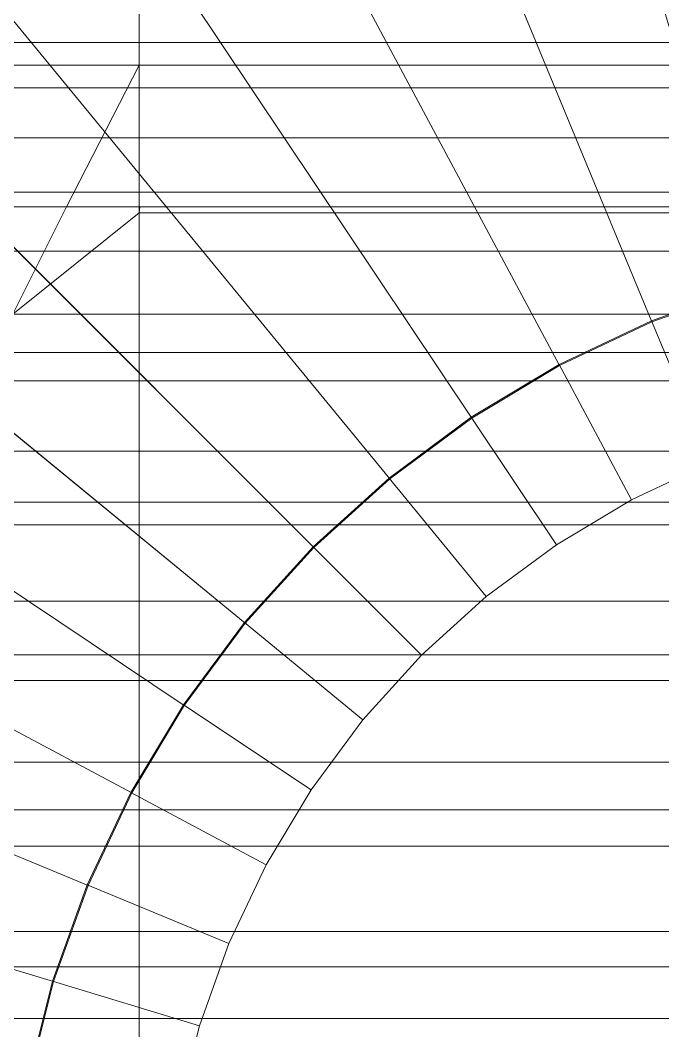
# Model space of a CAD drawing. Header units: millimetres. Extents: x -50 to 55, y -25 to 25.
# Drawn here: x -10.18 to -3.83, y 2.5 to 12.49 of the extents above; entities that cross this region are included whole.
import ezdxf

# ---------------------------------------------------------------- set-up
doc = ezdxf.new("R2010")
doc.units = ezdxf.units.MM
for name, color, linetype in [('BASE', 7, 'Continuous'), ('CIRCOLO_LU', 7, 'Continuous'), ('CIRCOLOINT', 7, 'Continuous')]:
    doc.layers.add(name, color=color, linetype=linetype)

msp = doc.modelspace()

# ---------------------------------------------------------------- linework, layer by layer
at = {"layer": 'BASE', "lineweight": 5}
for points, invisible_edges in [([(-3.4423, 17.3058, -14.0024), (-5.122, 16.8851, -14.0024), (-2.9869, 9.8466, -14.0024)], 12), ([(-5.0785, 16.7417, -35), (-3.4131, 17.1588, -35), (-2.0074, 10.092, -35)], 12), ([(-5.122, 16.8851, -14.0024), (-6.7524, 16.3017, -14.0024), (-3.9377, 9.5064, -14.0024)], 12), ([(-2.9869, 9.8466, -14.0024), (-5.122, 16.8851, -14.0024), (-3.9377, 9.5064, -14.0024)], 2), ([(-6.695, 16.1633, -35), (-5.0785, 16.7417, -35), (-2.9869, 9.8466, -35)], 12), ([(-2.9869, 9.8466, -35), (-5.0785, 16.7417, -35), (-2.0074, 10.092, -35)], 2), ([(-6.7524, 16.3017, -14.0024), (-8.3177, 15.5614, -14.0024), (-4.8505, 9.0747, -14.0024)], 12), ([(-3.9377, 9.5064, -14.0024), (-6.7524, 16.3017, -14.0024), (-4.8505, 9.0747, -14.0024)], 2), ([(-8.2471, 15.4292, -35), (-6.695, 16.1633, -35), (-3.9377, 9.5064, -35)], 12), ([(-3.9377, 9.5064, -35), (-6.695, 16.1633, -35), (-2.9869, 9.8466, -35)], 2), ([(-8.3177, 15.5614, -14.0024), (-9.803, 14.6712, -14.0024), (-5.7167, 8.5556, -14.0024)], 12), ([(-4.8505, 9.0747, -14.0024), (-8.3177, 15.5614, -14.0024), (-5.7167, 8.5556, -14.0024)], 2), ([(-9.7197, 14.5466, -35), (-8.2471, 15.4292, -35), (-4.8505, 9.0747, -35)], 12), ([(-4.8505, 9.0747, -35), (-8.2471, 15.4292, -35), (-3.9377, 9.5064, -35)], 2), ([(-9.803, 14.6712, -14.0024), (-11.1938, 13.6397, -14.0024), (-6.5277, 7.954, -14.0024)], 12), ([(-5.7167, 8.5556, -14.0024), (-9.803, 14.6712, -14.0024), (-6.5277, 7.954, -14.0024)], 2), ([(-11.0987, 13.5238, -35), (-9.7197, 14.5466, -35), (-5.7167, 8.5556, -35)], 12), ([(-5.7167, 8.5556, -35), (-9.7197, 14.5466, -35), (-4.8505, 9.0747, -35)], 2), ([(-6.5277, 7.954, -14.0024), (-11.1938, 13.6397, -14.0024), (-12.4768, 12.4768, -14.0024)], 12), ([(-12.3708, 12.3708, -35), (-11.0987, 13.5238, -35), (-6.5277, 7.954, -35)], 12), ([(-6.5277, 7.954, -35), (-11.0987, 13.5238, -35), (-5.7167, 8.5556, -35)], 2), ([(-7.2759, 7.2759, -14.0024), (-12.4768, 12.4768, -14.0024), (-13.6397, 11.1938, -14.0024)], 12), ([(-6.5277, 7.954, -14.0024), (-12.4768, 12.4768, -14.0024), (-7.2759, 7.2759, -14.0024)], 1), ([(-13.5238, 11.0987, -35), (-12.3708, 12.3708, -35), (-7.2759, 7.2759, -35)], 12), ([(-7.2759, 7.2759, -35), (-12.3708, 12.3708, -35), (-6.5277, 7.954, -35)], 2), ([(-7.954, 6.5277, -14.0024), (-13.6397, 11.1938, -14.0024), (-14.6712, 9.803, -14.0024)], 12), ([(-7.2759, 7.2759, -14.0024), (-13.6397, 11.1938, -14.0024), (-7.954, 6.5277, -14.0024)], 1), ([(-14.5466, 9.7197, -35), (-13.5238, 11.0987, -35), (-7.954, 6.5277, -35)], 12), ([(-7.954, 6.5277, -35), (-13.5238, 11.0987, -35), (-7.2759, 7.2759, -35)], 2), ([(-8.5556, 5.7167, -14.0024), (-14.6712, 9.803, -14.0024), (-15.5614, 8.3177, -14.0024)], 12), ([(-7.954, 6.5277, -14.0024), (-14.6712, 9.803, -14.0024), (-8.5556, 5.7167, -14.0024)], 1), ([(-3.9377, 9.5064, -14.0024), (-3.9377, 9.5064, -30), (-2.9869, 9.8466, -14.0024)], 2), ([(-3.9377, 9.5064, -30), (-2.9869, 9.8466, -30), (-2.9869, 9.8466, -14.0024)], 12), ([(-3.9377, 9.5064, -35), (-2.9869, 9.8466, -35), (-2.9869, 9.8466, -32)], 12), ([(-3.9377, 9.5064, -35), (-2.9869, 9.8466, -32), (-3.9377, 9.5064, -32)], 1), ([(-3.9377, 9.5064, -30), (-3.9377, 9.5064, -32), (-2.9869, 9.8466, -30)], 2), ([(-3.9377, 9.5064, -32), (-2.9869, 9.8466, -32), (-2.9869, 9.8466, -30)], 12), ([(-15.4292, 8.2471, -35), (-14.5466, 9.7197, -35), (-8.5556, 5.7167, -35)], 12), ([(-8.5556, 5.7167, -35), (-14.5466, 9.7197, -35), (-7.954, 6.5277, -35)], 2), ([(-9.5064, 3.9377, -14.0024), (-23.097, 9.5671, -14.0024), (-23.9235, 7.2571, -14.0024)], 12), ([(-15.5614, 8.3177, -14.0024), (-23.097, 9.5671, -14.0024), (-9.5064, 3.9377, -14.0024)], 12), ([(-4.8505, 9.0747, -14.0024), (-4.8505, 9.0747, -30), (-3.9377, 9.5064, -14.0024)], 2), ([(-4.8505, 9.0747, -30), (-3.9377, 9.5064, -30), (-3.9377, 9.5064, -14.0024)], 12), ([(-4.8505, 9.0747, -35), (-3.9377, 9.5064, -35), (-3.9377, 9.5064, -32)], 12), ([(-4.8505, 9.0747, -35), (-3.9377, 9.5064, -32), (-4.8505, 9.0747, -32)], 1), ([(-4.8505, 9.0747, -30), (-4.8505, 9.0747, -32), (-3.9377, 9.5064, -30)], 2), ([(-4.8505, 9.0747, -32), (-3.9377, 9.5064, -32), (-3.9377, 9.5064, -30)], 12), ([(-5.7167, 8.5556, -14.0024), (-5.7167, 8.5556, -30), (-4.8505, 9.0747, -14.0024)], 2), ([(-5.7167, 8.5556, -30), (-4.8505, 9.0747, -30), (-4.8505, 9.0747, -14.0024)], 12), ([(-5.7167, 8.5556, -35), (-4.8505, 9.0747, -35), (-4.8505, 9.0747, -32)], 12), ([(-5.7167, 8.5556, -35), (-4.8505, 9.0747, -32), (-5.7167, 8.5556, -32)], 1), ([(-5.7167, 8.5556, -30), (-5.7167, 8.5556, -32), (-4.8505, 9.0747, -30)], 2), ([(-5.7167, 8.5556, -32), (-4.8505, 9.0747, -32), (-4.8505, 9.0747, -30)], 12), ([(-6.5277, 7.954, -14.0024), (-6.5277, 7.954, -30), (-5.7167, 8.5556, -14.0024)], 2), ([(-6.5277, 7.954, -30), (-5.7167, 8.5556, -30), (-5.7167, 8.5556, -14.0024)], 12), ([(-6.5277, 7.954, -35), (-5.7167, 8.5556, -35), (-5.7167, 8.5556, -32)], 12), ([(-6.5277, 7.954, -35), (-5.7167, 8.5556, -32), (-6.5277, 7.954, -32)], 1), ([(-6.5277, 7.954, -30), (-6.5277, 7.954, -32), (-5.7167, 8.5556, -30)], 2), ([(-6.5277, 7.954, -32), (-5.7167, 8.5556, -32), (-5.7167, 8.5556, -30)], 12), ([(-9.5064, 3.9377, -14.0024), (-9.0747, 4.8505, -14.0024), (-15.5614, 8.3177, -14.0024)], 12), ([(-8.5556, 5.7167, -14.0024), (-15.5614, 8.3177, -14.0024), (-9.0747, 4.8505, -14.0024)], 1), ([(-16.1633, 6.695, -35), (-15.4292, 8.2471, -35), (-9.0747, 4.8505, -35)], 12), ([(-9.0747, 4.8505, -35), (-15.4292, 8.2471, -35), (-8.5556, 5.7167, -35)], 2), ([(-7.2759, 7.2759, -14.0024), (-7.2759, 7.2759, -30), (-6.5277, 7.954, -14.0024)], 2), ([(-7.2759, 7.2759, -30), (-6.5277, 7.954, -30), (-6.5277, 7.954, -14.0024)], 12), ([(-7.2759, 7.2759, -35), (-6.5277, 7.954, -35), (-6.5277, 7.954, -32)], 12), ([(-7.2759, 7.2759, -35), (-6.5277, 7.954, -32), (-7.2759, 7.2759, -32)], 1), ([(-7.2759, 7.2759, -30), (-7.2759, 7.2759, -32), (-6.5277, 7.954, -30)], 2), ([(-7.2759, 7.2759, -32), (-6.5277, 7.954, -32), (-6.5277, 7.954, -30)], 12), ([(-9.8466, 2.9869, -14.0024), (-23.9235, 7.2571, -14.0024), (-24.5196, 4.8773, -14.0024)], 12), ([(-23.9235, 7.2571, -14.0024), (-9.8466, 2.9869, -14.0024), (-9.5064, 3.9377, -14.0024)], 12), ([(-7.954, 6.5277, -14.0024), (-7.954, 6.5277, -30), (-7.2759, 7.2759, -14.0024)], 2), ([(-7.954, 6.5277, -30), (-7.2759, 7.2759, -30), (-7.2759, 7.2759, -14.0024)], 12), ([(-7.954, 6.5277, -35), (-7.2759, 7.2759, -35), (-7.2759, 7.2759, -32)], 12), ([(-7.954, 6.5277, -35), (-7.2759, 7.2759, -32), (-7.954, 6.5277, -32)], 1), ([(-7.954, 6.5277, -30), (-7.954, 6.5277, -32), (-7.2759, 7.2759, -30)], 2), ([(-7.954, 6.5277, -32), (-7.2759, 7.2759, -32), (-7.2759, 7.2759, -30)], 12), ([(-16.7417, 5.0785, -35), (-16.1633, 6.695, -35), (-9.5064, 3.9377, -35)], 12), ([(-9.5064, 3.9377, -35), (-16.1633, 6.695, -35), (-9.0747, 4.8505, -35)], 2), ([(-8.5556, 5.7167, -14.0024), (-8.5556, 5.7167, -30), (-7.954, 6.5277, -14.0024)], 2), ([(-8.5556, 5.7167, -30), (-7.954, 6.5277, -30), (-7.954, 6.5277, -14.0024)], 12), ([(-8.5556, 5.7167, -35), (-7.954, 6.5277, -35), (-7.954, 6.5277, -32)], 12), ([(-8.5556, 5.7167, -35), (-7.954, 6.5277, -32), (-8.5556, 5.7167, -32)], 1), ([(-8.5556, 5.7167, -30), (-8.5556, 5.7167, -32), (-7.954, 6.5277, -30)], 2), ([(-8.5556, 5.7167, -32), (-7.954, 6.5277, -32), (-7.954, 6.5277, -30)], 12), ([(-9.0747, 4.8505, -14.0024), (-9.0747, 4.8505, -30), (-8.5556, 5.7167, -14.0024)], 2), ([(-9.0747, 4.8505, -30), (-8.5556, 5.7167, -30), (-8.5556, 5.7167, -14.0024)], 12), ([(-9.0747, 4.8505, -35), (-8.5556, 5.7167, -35), (-8.5556, 5.7167, -32)], 12), ([(-9.0747, 4.8505, -35), (-8.5556, 5.7167, -32), (-9.0747, 4.8505, -32)], 1), ([(-9.0747, 4.8505, -30), (-9.0747, 4.8505, -32), (-8.5556, 5.7167, -30)], 2), ([(-9.0747, 4.8505, -32), (-8.5556, 5.7167, -32), (-8.5556, 5.7167, -30)], 12), ([(-17.1588, 3.4131, -35), (-16.7417, 5.0785, -35), (-9.8466, 2.9869, -35)], 12), ([(-9.8466, 2.9869, -35), (-16.7417, 5.0785, -35), (-9.5064, 3.9377, -35)], 2), ([(-10.092, 2.0074, -14.0024), (-24.5196, 4.8773, -14.0024), (-24.8796, 2.4504, -14.0024)], 12), ([(-24.5196, 4.8773, -14.0024), (-10.092, 2.0074, -14.0024), (-9.8466, 2.9869, -14.0024)], 12), ([(-9.5064, 3.9377, -14.0024), (-9.5064, 3.9377, -30), (-9.0747, 4.8505, -14.0024)], 2), ([(-9.5064, 3.9377, -30), (-9.0747, 4.8505, -30), (-9.0747, 4.8505, -14.0024)], 12), ([(-9.5064, 3.9377, -35), (-9.0747, 4.8505, -35), (-9.0747, 4.8505, -32)], 12), ([(-9.5064, 3.9377, -35), (-9.0747, 4.8505, -32), (-9.5064, 3.9377, -32)], 1), ([(-9.5064, 3.9377, -30), (-9.5064, 3.9377, -32), (-9.0747, 4.8505, -30)], 2), ([(-9.5064, 3.9377, -32), (-9.0747, 4.8505, -32), (-9.0747, 4.8505, -30)], 12), ([(-9.8466, 2.9869, -14.0024), (-9.8466, 2.9869, -30), (-9.5064, 3.9377, -14.0024)], 2), ([(-9.8466, 2.9869, -30), (-9.5064, 3.9377, -30), (-9.5064, 3.9377, -14.0024)], 12), ([(-9.8466, 2.9869, -35), (-9.5064, 3.9377, -35), (-9.5064, 3.9377, -32)], 12), ([(-9.8466, 2.9869, -35), (-9.5064, 3.9377, -32), (-9.8466, 2.9869, -32)], 1), ([(-9.8466, 2.9869, -30), (-9.8466, 2.9869, -32), (-9.5064, 3.9377, -30)], 2), ([(-9.8466, 2.9869, -32), (-9.5064, 3.9377, -32), (-9.5064, 3.9377, -30)], 12), ([(-17.4108, 1.7148, -35), (-17.1588, 3.4131, -35), (-10.092, 2.0074, -35)], 12), ([(-10.092, 2.0074, -35), (-17.1588, 3.4131, -35), (-9.8466, 2.9869, -35)], 2), ([(-10.092, 2.0074, -14.0024), (-10.092, 2.0074, -30), (-9.8466, 2.9869, -14.0024)], 2), ([(-10.092, 2.0074, -30), (-9.8466, 2.9869, -30), (-9.8466, 2.9869, -14.0024)], 12), ([(-10.092, 2.0074, -35), (-9.8466, 2.9869, -35), (-9.8466, 2.9869, -32)], 12), ([(-10.092, 2.0074, -35), (-9.8466, 2.9869, -32), (-10.092, 2.0074, -32)], 1), ([(-10.092, 2.0074, -30), (-10.092, 2.0074, -32), (-9.8466, 2.9869, -30)], 2), ([(-10.092, 2.0074, -32), (-9.8466, 2.9869, -32), (-9.8466, 2.9869, -30)], 12)]:
    msp.add_3dface(points, dxfattribs=dict(at, invisible_edges=invisible_edges))
at = {"layer": 'CIRCOLO_LU', "lineweight": 5}
for points, invisible_edges in [([(-9, 12.0438, -21.9077), (-10.25, 12.0438, -21.9077), (-9, 13.3957, -21.1082)], 2), ([(-10.25, 12.0438, -21.9077), (-10.25, 13.3957, -21.1082), (-9, 13.3957, -21.1082)], 12), ([(-9, 13.3957, 21.1082), (-10.25, 13.3957, 21.1082), (-9, 12.0438, 21.9077)], 2), ([(-10.25, 13.3957, 21.1082), (-10.25, 12.0438, 21.9077), (-9, 12.0438, 21.9077)], 12), ([(0, 13.3957, -21.1082), (0, 12.0438, -21.9077), (-9, 12.0438, -21.9077)], 12), ([(-9, 12.0438, -21.9077), (-9, 13.3957, -21.1082), (0, 13.3957, -21.1082)], 12), ([(0, 12.0438, 21.9077), (0, 13.3957, 21.1082), (-9, 13.3957, 21.1082)], 12), ([(-9, 13.3957, 21.1082), (-9, 12.0438, 21.9077), (0, 12.0438, 21.9077)], 12), ([(-9, 12.2683, 6.7446), (-10.25, 12.2683, 6.7446), (-9, 12.6676, 5.9609)], 2), ([(-10.25, 12.2683, 6.7446), (-10.25, 12.6676, 5.9609), (-9, 12.6676, 5.9609)], 12), ([(-9, 12.6676, -5.9609), (-10.25, 12.6676, -5.9609), (-9, 12.2683, -6.7446)], 2), ([(-10.25, 12.6676, -5.9609), (-10.25, 12.2683, -6.7446), (-9, 12.2683, -6.7446)], 12), ([(0, 12.2683, -6.7446), (0, 12.6676, -5.9609), (-9, 12.6676, -5.9609)], 12), ([(-9, 12.6676, -5.9609), (-9, 12.2683, -6.7446), (0, 12.2683, -6.7446)], 12), ([(0, 12.6676, 5.9609), (0, 12.2683, 6.7446), (-9, 12.2683, 6.7446)], 12), ([(-9, 12.2683, 6.7446), (-9, 12.6676, 5.9609), (0, 12.6676, 5.9609)], 12), ([(-9, 12.2683, -6.7446), (-10.25, 12.2683, -6.7446), (-9, 11.8206, -7.5016)], 2), ([(-10.25, 12.2683, -6.7446), (-10.25, 11.8206, -7.5016), (-9, 11.8206, -7.5016)], 12), ([(-9, 11.8206, 7.5016), (-10.25, 11.8206, 7.5016), (-9, 12.2683, 6.7446)], 2), ([(-10.25, 11.8206, 7.5016), (-10.25, 12.2683, 6.7446), (-9, 12.2683, 6.7446)], 12), ([(0, 11.8206, -7.5016), (0, 12.2683, -6.7446), (-9, 12.2683, -6.7446)], 12), ([(-9, 12.2683, -6.7446), (-9, 11.8206, -7.5016), (0, 11.8206, -7.5016)], 12), ([(0, 12.2683, 6.7446), (0, 11.8206, 7.5016), (-9, 11.8206, 7.5016)], 12), ([(-9, 11.8206, 7.5016), (-9, 12.2683, 6.7446), (0, 12.2683, 6.7446)], 12), ([(-9, 12.0438, 21.9077), (-10.25, 12.0438, 21.9077), (-9, 10.6445, 22.6207)], 2), ([(-10.25, 12.0438, 21.9077), (-10.25, 10.6445, 22.6207), (-9, 10.6445, 22.6207)], 12), ([(-9.7203, 10.6445, -22.7557), (-10.25, 10.6445, -22.7557), (-10.25, 12.0438, -21.9077)], 12), ([(-9.7203, 10.6445, -22.7557), (-10.25, 12.0438, -21.9077), (-9, 12.0438, -21.9077)], 1), ([(-8.994, 10.6445, -22.7557), (-9.7203, 10.6445, -22.7557), (-9, 12.0438, -21.9077)], 12), ([(-8.994, 10.6445, -22.7557), (-9, 12.0438, -21.9077), (0, 12.0438, -21.9077)], 13), ([(0, 10.6445, 22.6207), (0, 12.0438, 21.9077), (-9, 12.0438, 21.9077)], 12), ([(-9, 12.0438, 21.9077), (-9, 10.6445, 22.6207), (0, 10.6445, 22.6207)], 12), ([(-8.994, 10.6445, -22.7557), (0, 12.0438, -21.9077), (0.003, 10.6445, -22.7557)], 1), ([(-9, 11.8206, -7.5016), (-10.25, 11.8206, -7.5016), (-9, 11.3262, -8.229)], 2), ([(-10.25, 11.8206, -7.5016), (-10.25, 11.3262, -8.229), (-9, 11.3262, -8.229)], 12), ([(-9, 11.3262, 8.229), (-10.25, 11.3262, 8.229), (-9, 11.8206, 7.5016)], 2), ([(-10.25, 11.3262, 8.229), (-10.25, 11.8206, 7.5016), (-9, 11.8206, 7.5016)], 12), ([(0, 11.3262, -8.229), (0, 11.8206, -7.5016), (-9, 11.8206, -7.5016)], 12), ([(-9, 11.8206, -7.5016), (-9, 11.3262, -8.229), (0, 11.3262, -8.229)], 12), ([(0, 11.8206, 7.5016), (0, 11.3262, 8.229), (-9, 11.3262, 8.229)], 12), ([(-9, 11.3262, 8.229), (-9, 11.8206, 7.5016), (0, 11.8206, 7.5016)], 12), ([(-9, 10.7872, 8.9239), (-10.25, 10.7872, 8.9239), (-9, 11.3262, 8.229)], 2), ([(-10.25, 10.7872, 8.9239), (-10.25, 11.3262, 8.229), (-9, 11.3262, 8.229)], 12), ([(-9, 11.3262, -8.229), (-10.25, 11.3262, -8.229), (-9, 10.7872, -8.9239)], 2), ([(-10.25, 11.3262, -8.229), (-10.25, 10.7872, -8.9239), (-9, 10.7872, -8.9239)], 12), ([(0, 10.7872, -8.9239), (0, 11.3262, -8.229), (-9, 11.3262, -8.229)], 12), ([(-9, 11.3262, -8.229), (-9, 10.7872, -8.9239), (0, 10.7872, -8.9239)], 12), ([(0, 11.3262, 8.229), (0, 10.7872, 8.9239), (-9, 10.7872, 8.9239)], 12), ([(-9, 10.7872, 8.9239), (-9, 11.3262, 8.229), (0, 11.3262, 8.229)], 12), ([(-9, 10.2056, 9.5837), (-10.25, 10.2056, 9.5837), (-9, 10.7872, 8.9239)], 2), ([(-10.25, 10.2056, 9.5837), (-10.25, 10.7872, 8.9239), (-9, 10.7872, 8.9239)], 12), ([(-9, 10.7872, -8.9239), (-10.25, 10.7872, -8.9239), (-9, 10.2056, -9.5837)], 2), ([(-10.25, 10.7872, -8.9239), (-10.25, 10.2056, -9.5837), (-9, 10.2056, -9.5837)], 12), ([(0, 10.2056, -9.5837), (0, 10.7872, -8.9239), (-9, 10.7872, -8.9239)], 12), ([(-9, 10.7872, -8.9239), (-9, 10.2056, -9.5837), (0, 10.2056, -9.5837)], 12), ([(0, 10.7872, 8.9239), (0, 10.2056, 9.5837), (-9, 10.2056, 9.5837)], 12), ([(-9, 10.2056, 9.5837), (-9, 10.7872, 8.9239), (0, 10.7872, 8.9239)], 12), ([(-9, 10.6445, 22.6207), (-10.25, 10.6445, 22.6207), (-9, 9.2031, 23.2444)], 2), ([(-10.25, 10.6445, 22.6207), (-10.25, 9.2031, 23.2444), (-9, 9.2031, 23.2444)], 12), ([(-10.25, 10.6445, -22.7557), (-9.7203, 10.6445, -22.7557), (-10.25, 9.5837, -13.951)], 12), ([(-8.994, 10.6445, -22.7557), (-9, 10.5837, -12.6065), (-10.25, 9.5837, -13.951)], 12), ([(-10.25, 9.5837, -13.951), (-9.7203, 10.6445, -22.7557), (-8.994, 10.6445, -22.7557)], 12), ([(0, 9.2031, 23.2444), (0, 10.6445, 22.6207), (-9, 10.6445, 22.6207)], 12), ([(-9, 10.6445, 22.6207), (-9, 9.2031, 23.2444), (0, 9.2031, 23.2444)], 12), ([(0, 10.5837, -12.6065), (-9, 10.5837, -12.6065), (-8.994, 10.6445, -22.7557)], 12), ([(-8.994, 10.6445, -22.7557), (0.003, 10.6445, -22.7557), (0, 10.5837, -12.6065)], 12), ([(-9, 10.2056, -9.5837), (-10.25, 10.2056, -9.5837), (-9, 10.5837, -12.6065)], 2), ([(-10.25, 10.2056, -9.5837), (-10.25, 9.5837, -13.951), (-9, 10.5837, -12.6065)], 12), ([(0, 10.5837, -12.6065), (0, 10.2056, -9.5837), (-9, 10.2056, -9.5837)], 12), ([(-9, 10.2056, -9.5837), (-9, 10.5837, -12.6065), (0, 10.5837, -12.6065)], 12), ([(-9, 9.5837, 10.2056), (-10.25, 9.5837, 10.2056), (-9, 10.2056, 9.5837)], 2), ([(-10.25, 9.5837, 10.2056), (-10.25, 10.2056, 9.5837), (-9, 10.2056, 9.5837)], 12), ([(0, 10.2056, 9.5837), (0, 9.5837, 10.2056), (-9, 9.5837, 10.2056)], 12), ([(-9, 9.5837, 10.2056), (-9, 10.2056, 9.5837), (0, 10.2056, 9.5837)], 12), ([(-9, 8.9239, 10.7872), (-10.25, 8.9239, 10.7872), (-9, 9.5837, 10.2056)], 2), ([(-10.25, 8.9239, 10.7872), (-10.25, 9.5837, 10.2056), (-9, 9.5837, 10.2056)], 12), ([(0, 9.5837, 10.2056), (0, 8.9239, 10.7872), (-9, 8.9239, 10.7872)], 12), ([(-9, 8.9239, 10.7872), (-9, 9.5837, 10.2056), (0, 9.5837, 10.2056)], 12), ([(-9, 9.2031, 23.2444), (-10.25, 9.2031, 23.2444), (-9, 7.7254, 23.7764)], 2), ([(-10.25, 9.2031, 23.2444), (-10.25, 7.7254, 23.7764), (-9, 7.7254, 23.7764)], 12), ([(0, 7.7254, 23.7764), (0, 9.2031, 23.2444), (-9, 9.2031, 23.2444)], 12), ([(-9, 9.2031, 23.2444), (-9, 7.7254, 23.7764), (0, 7.7254, 23.7764)], 12), ([(-9, 8.229, 11.3262), (-10.25, 8.229, 11.3262), (-9, 8.9239, 10.7872)], 2), ([(-10.25, 8.229, 11.3262), (-10.25, 8.9239, 10.7872), (-9, 8.9239, 10.7872)], 12), ([(0, 8.9239, 10.7872), (0, 8.229, 11.3262), (-9, 8.229, 11.3262)], 12), ([(-9, 8.229, 11.3262), (-9, 8.9239, 10.7872), (0, 8.9239, 10.7872)], 12), ([(-9, 7.5016, 11.8206), (-10.25, 7.5016, 11.8206), (-9, 8.229, 11.3262)], 2), ([(-10.25, 7.5016, 11.8206), (-10.25, 8.229, 11.3262), (-9, 8.229, 11.3262)], 12), ([(0, 8.229, 11.3262), (0, 7.5016, 11.8206), (-9, 7.5016, 11.8206)], 12), ([(-9, 7.5016, 11.8206), (-9, 8.229, 11.3262), (0, 8.229, 11.3262)], 12), ([(-9, 7.7254, 23.7764), (-10.25, 7.7254, 23.7764), (-9, 6.2172, 24.2146)], 2), ([(-10.25, 7.7254, 23.7764), (-10.25, 6.2172, 24.2146), (-9, 6.2172, 24.2146)], 12), ([(0, 6.2172, 24.2146), (0, 7.7254, 23.7764), (-9, 7.7254, 23.7764)], 12), ([(-9, 7.7254, 23.7764), (-9, 6.2172, 24.2146), (0, 6.2172, 24.2146)], 12), ([(-9, 6.7446, 12.2683), (-10.25, 6.7446, 12.2683), (-9, 7.5016, 11.8206)], 2), ([(-10.25, 6.7446, 12.2683), (-10.25, 7.5016, 11.8206), (-9, 7.5016, 11.8206)], 12), ([(0, 7.5016, 11.8206), (0, 6.7446, 12.2683), (-9, 6.7446, 12.2683)], 12), ([(-9, 6.7446, 12.2683), (-9, 7.5016, 11.8206), (0, 7.5016, 11.8206)], 12), ([(-9, 5.9609, 12.6676), (-10.25, 5.9609, 12.6676), (-9, 6.7446, 12.2683)], 2), ([(-10.25, 5.9609, 12.6676), (-10.25, 6.7446, 12.2683), (-9, 6.7446, 12.2683)], 12), ([(0, 6.7446, 12.2683), (0, 5.9609, 12.6676), (-9, 5.9609, 12.6676)], 12), ([(-9, 5.9609, 12.6676), (-9, 6.7446, 12.2683), (0, 6.7446, 12.2683)], 12), ([(-9, 6.2172, 24.2146), (-10.25, 6.2172, 24.2146), (-9, 4.6845, 24.5572)], 2), ([(-10.25, 6.2172, 24.2146), (-10.25, 4.6845, 24.5572), (-9, 4.6845, 24.5572)], 12), ([(0, 4.6845, 24.5572), (0, 6.2172, 24.2146), (-9, 6.2172, 24.2146)], 12), ([(-9, 6.2172, 24.2146), (-9, 4.6845, 24.5572), (0, 4.6845, 24.5572)], 12), ([(-9, 5.1537, 13.0169), (-10.25, 5.1537, 13.0169), (-9, 5.9609, 12.6676)], 2), ([(-10.25, 5.1537, 13.0169), (-10.25, 5.9609, 12.6676), (-9, 5.9609, 12.6676)], 12), ([(0, 5.9609, 12.6676), (0, 5.1537, 13.0169), (-9, 5.1537, 13.0169)], 12), ([(-9, 5.1537, 13.0169), (-9, 5.9609, 12.6676), (0, 5.9609, 12.6676)], 12), ([(-9, 4.3262, 13.3148), (-10.25, 4.3262, 13.3148), (-9, 5.1537, 13.0169)], 2), ([(-10.25, 4.3262, 13.3148), (-10.25, 5.1537, 13.0169), (-9, 5.1537, 13.0169)], 12), ([(0, 5.1537, 13.0169), (0, 4.3262, 13.3148), (-9, 4.3262, 13.3148)], 12), ([(-9, 4.3262, 13.3148), (-9, 5.1537, 13.0169), (0, 5.1537, 13.0169)], 12), ([(-9, 4.6845, 24.5572), (-10.25, 4.6845, 24.5572), (-9, 3.1333, 24.8029)], 2), ([(-10.25, 4.6845, 24.5572), (-10.25, 3.1333, 24.8029), (-9, 3.1333, 24.8029)], 12), ([(0, 3.1333, 24.8029), (0, 4.6845, 24.5572), (-9, 4.6845, 24.5572)], 12), ([(-9, 4.6845, 24.5572), (-9, 3.1333, 24.8029), (0, 3.1333, 24.8029)], 12), ([(-9, 3.4817, 13.5602), (-10.25, 3.4817, 13.5602), (-9, 4.3262, 13.3148)], 2), ([(-10.25, 3.4817, 13.5602), (-10.25, 4.3262, 13.3148), (-9, 4.3262, 13.3148)], 12), ([(0, 4.3262, 13.3148), (0, 3.4817, 13.5602), (-9, 3.4817, 13.5602)], 12), ([(-9, 3.4817, 13.5602), (-9, 4.3262, 13.3148), (0, 4.3262, 13.3148)], 12), ([(-9, 2.6233, 13.752), (-10.25, 2.6233, 13.752), (-9, 3.4817, 13.5602)], 2), ([(-10.25, 2.6233, 13.752), (-10.25, 3.4817, 13.5602), (-9, 3.4817, 13.5602)], 12), ([(0, 3.4817, 13.5602), (0, 2.6233, 13.752), (-9, 2.6233, 13.752)], 12), ([(-9, 2.6233, 13.752), (-9, 3.4817, 13.5602), (0, 3.4817, 13.5602)], 12), ([(-9, 3.1333, 24.8029), (-10.25, 3.1333, 24.8029), (-9, 1.5698, 24.9507)], 2), ([(-10.25, 3.1333, 24.8029), (-10.25, 1.5698, 24.9507), (-9, 1.5698, 24.9507)], 12), ([(-9, 3.1333, 24.8029), (-9, 1.5698, 24.9507), (0, 1.5698, 24.9507)], 12), ([(-9, 1.7547, 13.8896), (-10.25, 1.7547, 13.8896), (-9, 2.6233, 13.752)], 2), ([(-10.25, 1.7547, 13.8896), (-10.25, 2.6233, 13.752), (-9, 2.6233, 13.752)], 12), ([(0, 2.6233, 13.752), (0, 1.7547, 13.8896), (-9, 1.7547, 13.8896)], 12), ([(-9, 1.7547, 13.8896), (-9, 2.6233, 13.752), (0, 2.6233, 13.752)], 12)]:
    msp.add_3dface(points, dxfattribs=dict(at, invisible_edges=invisible_edges))
at = {"layer": 'CIRCOLOINT', "lineweight": 13}
for points, invisible_edges in [([(-2.9899, 9.8562, -14), (-3.9418, 9.5163, -14), (-3.3622, 8.1171, -14)], 12), ([(-2.9899, 9.8562, -14), (-2.9899, 9.8562, -14.5), (-3.9418, 9.5163, -14)], 2), ([(-2.9899, 9.8562, -14.5), (-3.9418, 9.5163, -14.5), (-3.9418, 9.5163, -14)], 12), ([(-3.9418, 9.5163, -14.5), (-2.9899, 9.8562, -14.5), (-2.9899, 9.8562, -15)], 12), ([(-2.9899, 9.8562, -15), (-3.9418, 9.5163, -15), (-3.9418, 9.5163, -14.5)], 12), ([(-3.9418, 9.5163, -15.5), (-2.9899, 9.8562, -15.5), (-2.9899, 9.8562, -16)], 12), ([(-2.9899, 9.8562, -16), (-3.9418, 9.5163, -16), (-3.9418, 9.5163, -15.5)], 12), ([(-3.9418, 9.5163, -15), (-2.9899, 9.8562, -15), (-2.9899, 9.8562, -15.5)], 12), ([(-2.9899, 9.8562, -15.5), (-3.9418, 9.5163, -15.5), (-3.9418, 9.5163, -15)], 12), ([(-2.9899, 9.8562, -16), (-3.3622, 8.1171, -16), (-3.9418, 9.5163, -16)], 1), ([(-4.8552, 9.0836, -16), (-3.9418, 9.5163, -16), (-3.3622, 8.1171, -16)], 12), ([(-3.3622, 8.1171, -14), (-3.9418, 9.5163, -14), (-4.8552, 9.0836, -14)], 12), ([(-4.8552, 9.0836, -14.5), (-3.9418, 9.5163, -14.5), (-3.9418, 9.5163, -15)], 12), ([(-3.9418, 9.5163, -15), (-4.8552, 9.0836, -15), (-4.8552, 9.0836, -14.5)], 12), ([(-3.9418, 9.5163, -14.5), (-4.8552, 9.0836, -14.5), (-4.8552, 9.0836, -14)], 12), ([(-3.9418, 9.5163, -14.5), (-4.8552, 9.0836, -14), (-3.9418, 9.5163, -14)], 1), ([(-3.9418, 9.5163, -16), (-4.8552, 9.0836, -16), (-4.8552, 9.0836, -15.5)], 12), ([(-3.9418, 9.5163, -16), (-4.8552, 9.0836, -15.5), (-3.9418, 9.5163, -15.5)], 1), ([(-3.9418, 9.5163, -15.5), (-4.8552, 9.0836, -15.5), (-4.8552, 9.0836, -15)], 12), ([(-3.9418, 9.5163, -15.5), (-4.8552, 9.0836, -15), (-3.9418, 9.5163, -15)], 1), ([(-4.8552, 9.0836, -14), (-4.8552, 9.0836, -14.5), (-5.722, 8.5636, -14)], 2), ([(-4.8552, 9.0836, -14.5), (-5.722, 8.5636, -14.5), (-5.722, 8.5636, -14)], 12), ([(-5.722, 8.5636, -14.5), (-4.8552, 9.0836, -14.5), (-4.8552, 9.0836, -15)], 12), ([(-4.8552, 9.0836, -15), (-5.722, 8.5636, -15), (-5.722, 8.5636, -14.5)], 12), ([(-4.8552, 9.0836, -15), (-4.8552, 9.0836, -15.5), (-5.722, 8.5636, -15)], 2), ([(-4.8552, 9.0836, -15.5), (-5.722, 8.5636, -15.5), (-5.722, 8.5636, -15)], 12), ([(-5.722, 8.5636, -15.5), (-4.8552, 9.0836, -15.5), (-4.8552, 9.0836, -16)], 12), ([(-4.8552, 9.0836, -16), (-5.722, 8.5636, -16), (-5.722, 8.5636, -15.5)], 12), ([(-5.722, 8.5636, -16), (-4.8552, 9.0836, -16), (-4.1413, 7.7481, -16)], 12), ([(-4.1413, 7.7481, -14), (-4.8552, 9.0836, -14), (-5.722, 8.5636, -14)], 12), ([(-3.3622, 8.1171, -16), (-4.1413, 7.7481, -16), (-4.8552, 9.0836, -16)], 12), ([(-4.8552, 9.0836, -14), (-4.1413, 7.7481, -14), (-3.3622, 8.1171, -14)], 12), ([(-5.722, 8.5636, -16), (-5.5735, 6.7911, -16), (-6.5342, 7.9618, -16)], 1), ([(-5.722, 8.5636, -14.5), (-6.5342, 7.9618, -14.5), (-6.5342, 7.9618, -14)], 12), ([(-5.722, 8.5636, -14.5), (-6.5342, 7.9618, -14), (-5.722, 8.5636, -14)], 1), ([(-5.722, 8.5636, -15), (-6.5342, 7.9618, -15), (-6.5342, 7.9618, -14.5)], 12), ([(-5.722, 8.5636, -15), (-6.5342, 7.9618, -14.5), (-5.722, 8.5636, -14.5)], 1), ([(-5.722, 8.5636, -16), (-6.5342, 7.9618, -16), (-6.5342, 7.9618, -15.5)], 12), ([(-5.722, 8.5636, -16), (-6.5342, 7.9618, -15.5), (-5.722, 8.5636, -15.5)], 1), ([(-5.722, 8.5636, -15), (-5.722, 8.5636, -15.5), (-6.5342, 7.9618, -15)], 2), ([(-5.722, 8.5636, -15.5), (-6.5342, 7.9618, -15.5), (-6.5342, 7.9618, -15)], 12), ([(-5.722, 8.5636, -14), (-6.5342, 7.9618, -14), (-5.5735, 6.7911, -14)], 12), ([(-5.722, 8.5636, -16), (-4.8807, 7.3045, -16), (-5.5735, 6.7911, -16)], 12), ([(-5.722, 8.5636, -14), (-5.5735, 6.7911, -14), (-4.8807, 7.3045, -14)], 1), ([(-4.8807, 7.3045, -16), (-5.722, 8.5636, -16), (-4.1413, 7.7481, -16)], 2), ([(-4.1413, 7.7481, -14), (-5.722, 8.5636, -14), (-4.8807, 7.3045, -14)], 1), ([(-3.3622, 8.1171, -14), (-4.1413, 7.7481, -14), (-4.1413, 7.7481, -14.5)], 12), ([(-4.1413, 7.7481, -14.5), (-3.3622, 8.1171, -14.5), (-3.3622, 8.1171, -14)], 12), ([(-3.3622, 8.1171, -14.5), (-4.1413, 7.7481, -14.5), (-4.1413, 7.7481, -15)], 12), ([(-4.1413, 7.7481, -15), (-3.3622, 8.1171, -15), (-3.3622, 8.1171, -14.5)], 12), ([(-3.3622, 8.1171, -15), (-4.1413, 7.7481, -15), (-4.1413, 7.7481, -15.5)], 12), ([(-4.1413, 7.7481, -15.5), (-3.3622, 8.1171, -15.5), (-3.3622, 8.1171, -15)], 12), ([(-3.3622, 8.1171, -15.5), (-4.1413, 7.7481, -15.5), (-4.1413, 7.7481, -16)], 12), ([(-4.1413, 7.7481, -16), (-3.3622, 8.1171, -16), (-3.3622, 8.1171, -15.5)], 12), ([(-6.5342, 7.9618, -14), (-7.2835, 7.2835, -14), (-6.2126, 6.2126, -14)], 12), ([(-6.5342, 7.9618, -14), (-6.5342, 7.9618, -14.5), (-7.2835, 7.2835, -14)], 2), ([(-6.5342, 7.9618, -14.5), (-7.2835, 7.2835, -14.5), (-7.2835, 7.2835, -14)], 12), ([(-7.2835, 7.2835, -14.5), (-6.5342, 7.9618, -14.5), (-6.5342, 7.9618, -15)], 12), ([(-6.5342, 7.9618, -15), (-7.2835, 7.2835, -15), (-7.2835, 7.2835, -14.5)], 12), ([(-7.2835, 7.2835, -15.5), (-6.5342, 7.9618, -15.5), (-6.5342, 7.9618, -16)], 12), ([(-6.5342, 7.9618, -16), (-7.2835, 7.2835, -16), (-7.2835, 7.2835, -15.5)], 12), ([(-7.2835, 7.2835, -15), (-6.5342, 7.9618, -15), (-6.5342, 7.9618, -15.5)], 12), ([(-6.5342, 7.9618, -15.5), (-7.2835, 7.2835, -15.5), (-7.2835, 7.2835, -15)], 12), ([(-6.5342, 7.9618, -16), (-6.2126, 6.2126, -16), (-7.2835, 7.2835, -16)], 1), ([(-6.5342, 7.9618, -14), (-6.2126, 6.2126, -14), (-5.5735, 6.7911, -14)], 1), ([(-6.5342, 7.9618, -16), (-5.5735, 6.7911, -16), (-6.2126, 6.2126, -16)], 12), ([(-4.8807, 7.3045, -15), (-4.1413, 7.7481, -15), (-4.1413, 7.7481, -14.5)], 12), ([(-4.8807, 7.3045, -15), (-4.1413, 7.7481, -14.5), (-4.8807, 7.3045, -14.5)], 1), ([(-4.8807, 7.3045, -14), (-4.8807, 7.3045, -14.5), (-4.1413, 7.7481, -14)], 2), ([(-4.8807, 7.3045, -14.5), (-4.1413, 7.7481, -14.5), (-4.1413, 7.7481, -14)], 12), ([(-4.1413, 7.7481, -15.5), (-4.8807, 7.3045, -15.5), (-4.8807, 7.3045, -16)], 12), ([(-4.8807, 7.3045, -16), (-4.1413, 7.7481, -16), (-4.1413, 7.7481, -15.5)], 12), ([(-4.8807, 7.3045, -15), (-4.8807, 7.3045, -15.5), (-4.1413, 7.7481, -15)], 2), ([(-4.8807, 7.3045, -15.5), (-4.1413, 7.7481, -15.5), (-4.1413, 7.7481, -15)], 12), ([(-4.8807, 7.3045, -14), (-5.5735, 6.7911, -14), (-5.5735, 6.7911, -14.5)], 12), ([(-5.5735, 6.7911, -14.5), (-4.8807, 7.3045, -14.5), (-4.8807, 7.3045, -14)], 12), ([(-4.8807, 7.3045, -14.5), (-5.5735, 6.7911, -14.5), (-5.5735, 6.7911, -15)], 12), ([(-5.5735, 6.7911, -15), (-4.8807, 7.3045, -15), (-4.8807, 7.3045, -14.5)], 12), ([(-4.8807, 7.3045, -15.5), (-5.5735, 6.7911, -15.5), (-5.5735, 6.7911, -16)], 12), ([(-5.5735, 6.7911, -16), (-4.8807, 7.3045, -16), (-4.8807, 7.3045, -15.5)], 12), ([(-5.5735, 6.7911, -15), (-5.5735, 6.7911, -15.5), (-4.8807, 7.3045, -15)], 2), ([(-5.5735, 6.7911, -15.5), (-4.8807, 7.3045, -15.5), (-4.8807, 7.3045, -15)], 12), ([(-7.9618, 6.5342, -16), (-7.2835, 7.2835, -16), (-6.2126, 6.2126, -16)], 12), ([(-6.2126, 6.2126, -14), (-7.2835, 7.2835, -14), (-7.9618, 6.5342, -14)], 12), ([(-7.9618, 6.5342, -14.5), (-7.2835, 7.2835, -14.5), (-7.2835, 7.2835, -15)], 12), ([(-7.2835, 7.2835, -15), (-7.9618, 6.5342, -15), (-7.9618, 6.5342, -14.5)], 12), ([(-7.2835, 7.2835, -14.5), (-7.9618, 6.5342, -14.5), (-7.9618, 6.5342, -14)], 12), ([(-7.2835, 7.2835, -14.5), (-7.9618, 6.5342, -14), (-7.2835, 7.2835, -14)], 1), ([(-7.2835, 7.2835, -16), (-7.9618, 6.5342, -16), (-7.9618, 6.5342, -15.5)], 12), ([(-7.2835, 7.2835, -16), (-7.9618, 6.5342, -15.5), (-7.2835, 7.2835, -15.5)], 1), ([(-7.2835, 7.2835, -15.5), (-7.9618, 6.5342, -15.5), (-7.9618, 6.5342, -15)], 12), ([(-7.2835, 7.2835, -15.5), (-7.9618, 6.5342, -15), (-7.2835, 7.2835, -15)], 1), ([(-6.2126, 6.2126, -14), (-6.2126, 6.2126, -14.5), (-5.5735, 6.7911, -14)], 2), ([(-6.2126, 6.2126, -14.5), (-5.5735, 6.7911, -14.5), (-5.5735, 6.7911, -14)], 12), ([(-5.5735, 6.7911, -14.5), (-6.2126, 6.2126, -14.5), (-6.2126, 6.2126, -15)], 12), ([(-6.2126, 6.2126, -15), (-5.5735, 6.7911, -15), (-5.5735, 6.7911, -14.5)], 12), ([(-5.5735, 6.7911, -15.5), (-6.2126, 6.2126, -15.5), (-6.2126, 6.2126, -16)], 12), ([(-6.2126, 6.2126, -16), (-5.5735, 6.7911, -16), (-5.5735, 6.7911, -15.5)], 12), ([(-6.2126, 6.2126, -15.5), (-5.5735, 6.7911, -15.5), (-5.5735, 6.7911, -15)], 12), ([(-6.2126, 6.2126, -15.5), (-5.5735, 6.7911, -15), (-6.2126, 6.2126, -15)], 1), ([(-7.9618, 6.5342, -14), (-7.9618, 6.5342, -14.5), (-8.5636, 5.722, -14)], 2), ([(-7.9618, 6.5342, -14.5), (-8.5636, 5.722, -14.5), (-8.5636, 5.722, -14)], 12), ([(-8.5636, 5.722, -14.5), (-7.9618, 6.5342, -14.5), (-7.9618, 6.5342, -15)], 12), ([(-7.9618, 6.5342, -15), (-8.5636, 5.722, -15), (-8.5636, 5.722, -14.5)], 12), ([(-7.9618, 6.5342, -15), (-7.9618, 6.5342, -15.5), (-8.5636, 5.722, -15)], 2), ([(-7.9618, 6.5342, -15.5), (-8.5636, 5.722, -15.5), (-8.5636, 5.722, -15)], 12), ([(-8.5636, 5.722, -15.5), (-7.9618, 6.5342, -15.5), (-7.9618, 6.5342, -16)], 12), ([(-7.9618, 6.5342, -16), (-8.5636, 5.722, -16), (-8.5636, 5.722, -15.5)], 12), ([(-8.5636, 5.722, -16), (-7.9618, 6.5342, -16), (-6.7911, 5.5735, -16)], 12), ([(-6.7911, 5.5735, -14), (-7.9618, 6.5342, -14), (-8.5636, 5.722, -14)], 12), ([(-6.2126, 6.2126, -16), (-6.7911, 5.5735, -16), (-7.9618, 6.5342, -16)], 12), ([(-7.9618, 6.5342, -14), (-6.7911, 5.5735, -14), (-6.2126, 6.2126, -14)], 12), ([(-6.2126, 6.2126, -14), (-6.7911, 5.5735, -14), (-6.7911, 5.5735, -14.5)], 12), ([(-6.7911, 5.5735, -14.5), (-6.2126, 6.2126, -14.5), (-6.2126, 6.2126, -14)], 12), ([(-6.2126, 6.2126, -14.5), (-6.7911, 5.5735, -14.5), (-6.7911, 5.5735, -15)], 12), ([(-6.7911, 5.5735, -15), (-6.2126, 6.2126, -15), (-6.2126, 6.2126, -14.5)], 12), ([(-6.2126, 6.2126, -15), (-6.7911, 5.5735, -15), (-6.7911, 5.5735, -15.5)], 12), ([(-6.7911, 5.5735, -15.5), (-6.2126, 6.2126, -15.5), (-6.2126, 6.2126, -15)], 12), ([(-6.2126, 6.2126, -15.5), (-6.7911, 5.5735, -15.5), (-6.7911, 5.5735, -16)], 12), ([(-6.7911, 5.5735, -16), (-6.2126, 6.2126, -16), (-6.2126, 6.2126, -15.5)], 12), ([(-8.5636, 5.722, -16), (-7.7481, 4.1413, -16), (-9.0836, 4.8552, -16)], 1), ([(-8.5636, 5.722, -14.5), (-9.0836, 4.8552, -14.5), (-9.0836, 4.8552, -14)], 12), ([(-8.5636, 5.722, -14.5), (-9.0836, 4.8552, -14), (-8.5636, 5.722, -14)], 1), ([(-8.5636, 5.722, -15), (-9.0836, 4.8552, -15), (-9.0836, 4.8552, -14.5)], 12), ([(-8.5636, 5.722, -15), (-9.0836, 4.8552, -14.5), (-8.5636, 5.722, -14.5)], 1), ([(-8.5636, 5.722, -16), (-9.0836, 4.8552, -16), (-9.0836, 4.8552, -15.5)], 12), ([(-8.5636, 5.722, -16), (-9.0836, 4.8552, -15.5), (-8.5636, 5.722, -15.5)], 1), ([(-8.5636, 5.722, -15), (-8.5636, 5.722, -15.5), (-9.0836, 4.8552, -15)], 2), ([(-8.5636, 5.722, -15.5), (-9.0836, 4.8552, -15.5), (-9.0836, 4.8552, -15)], 12), ([(-8.5636, 5.722, -14), (-9.0836, 4.8552, -14), (-7.7481, 4.1413, -14)], 12), ([(-8.5636, 5.722, -16), (-7.3045, 4.8807, -16), (-7.7481, 4.1413, -16)], 12), ([(-8.5636, 5.722, -14), (-7.7481, 4.1413, -14), (-7.3045, 4.8807, -14)], 1), ([(-7.3045, 4.8807, -16), (-8.5636, 5.722, -16), (-6.7911, 5.5735, -16)], 2), ([(-6.7911, 5.5735, -14), (-8.5636, 5.722, -14), (-7.3045, 4.8807, -14)], 1), ([(-7.3045, 4.8807, -15), (-6.7911, 5.5735, -15), (-6.7911, 5.5735, -14.5)], 12), ([(-7.3045, 4.8807, -15), (-6.7911, 5.5735, -14.5), (-7.3045, 4.8807, -14.5)], 1), ([(-7.3045, 4.8807, -14), (-7.3045, 4.8807, -14.5), (-6.7911, 5.5735, -14)], 2), ([(-7.3045, 4.8807, -14.5), (-6.7911, 5.5735, -14.5), (-6.7911, 5.5735, -14)], 12), ([(-6.7911, 5.5735, -15.5), (-7.3045, 4.8807, -15.5), (-7.3045, 4.8807, -16)], 12), ([(-7.3045, 4.8807, -16), (-6.7911, 5.5735, -16), (-6.7911, 5.5735, -15.5)], 12), ([(-7.3045, 4.8807, -15), (-7.3045, 4.8807, -15.5), (-6.7911, 5.5735, -15)], 2), ([(-7.3045, 4.8807, -15.5), (-6.7911, 5.5735, -15.5), (-6.7911, 5.5735, -15)], 12), ([(-9.0836, 4.8552, -14), (-9.5163, 3.9418, -14), (-8.1171, 3.3622, -14)], 12), ([(-9.0836, 4.8552, -14), (-9.0836, 4.8552, -14.5), (-9.5163, 3.9418, -14)], 2), ([(-9.0836, 4.8552, -14.5), (-9.5163, 3.9418, -14.5), (-9.5163, 3.9418, -14)], 12), ([(-9.5163, 3.9418, -14.5), (-9.0836, 4.8552, -14.5), (-9.0836, 4.8552, -15)], 12), ([(-9.0836, 4.8552, -15), (-9.5163, 3.9418, -15), (-9.5163, 3.9418, -14.5)], 12), ([(-9.5163, 3.9418, -15.5), (-9.0836, 4.8552, -15.5), (-9.0836, 4.8552, -16)], 12), ([(-9.0836, 4.8552, -16), (-9.5163, 3.9418, -16), (-9.5163, 3.9418, -15.5)], 12), ([(-9.5163, 3.9418, -15), (-9.0836, 4.8552, -15), (-9.0836, 4.8552, -15.5)], 12), ([(-9.0836, 4.8552, -15.5), (-9.5163, 3.9418, -15.5), (-9.5163, 3.9418, -15)], 12), ([(-9.0836, 4.8552, -16), (-8.1171, 3.3622, -16), (-9.5163, 3.9418, -16)], 1), ([(-9.0836, 4.8552, -14), (-8.1171, 3.3622, -14), (-7.7481, 4.1413, -14)], 1), ([(-9.0836, 4.8552, -16), (-7.7481, 4.1413, -16), (-8.1171, 3.3622, -16)], 12), ([(-7.3045, 4.8807, -14), (-7.7481, 4.1413, -14), (-7.7481, 4.1413, -14.5)], 12), ([(-7.7481, 4.1413, -14.5), (-7.3045, 4.8807, -14.5), (-7.3045, 4.8807, -14)], 12), ([(-7.3045, 4.8807, -14.5), (-7.7481, 4.1413, -14.5), (-7.7481, 4.1413, -15)], 12), ([(-7.7481, 4.1413, -15), (-7.3045, 4.8807, -15), (-7.3045, 4.8807, -14.5)], 12), ([(-7.3045, 4.8807, -15.5), (-7.7481, 4.1413, -15.5), (-7.7481, 4.1413, -16)], 12), ([(-7.7481, 4.1413, -16), (-7.3045, 4.8807, -16), (-7.3045, 4.8807, -15.5)], 12), ([(-7.7481, 4.1413, -15), (-7.7481, 4.1413, -15.5), (-7.3045, 4.8807, -15)], 2), ([(-7.7481, 4.1413, -15.5), (-7.3045, 4.8807, -15.5), (-7.3045, 4.8807, -15)], 12), ([(-8.1171, 3.3622, -14), (-8.1171, 3.3622, -14.5), (-7.7481, 4.1413, -14)], 2), ([(-8.1171, 3.3622, -14.5), (-7.7481, 4.1413, -14.5), (-7.7481, 4.1413, -14)], 12), ([(-7.7481, 4.1413, -14.5), (-8.1171, 3.3622, -14.5), (-8.1171, 3.3622, -15)], 12), ([(-8.1171, 3.3622, -15), (-7.7481, 4.1413, -15), (-7.7481, 4.1413, -14.5)], 12), ([(-7.7481, 4.1413, -15.5), (-8.1171, 3.3622, -15.5), (-8.1171, 3.3622, -16)], 12), ([(-8.1171, 3.3622, -16), (-7.7481, 4.1413, -16), (-7.7481, 4.1413, -15.5)], 12), ([(-8.1171, 3.3622, -15.5), (-7.7481, 4.1413, -15.5), (-7.7481, 4.1413, -15)], 12), ([(-8.1171, 3.3622, -15.5), (-7.7481, 4.1413, -15), (-8.1171, 3.3622, -15)], 1), ([(-9.8562, 2.9899, -16), (-9.5163, 3.9418, -16), (-8.1171, 3.3622, -16)], 12), ([(-8.1171, 3.3622, -14), (-9.5163, 3.9418, -14), (-9.8562, 2.9899, -14)], 12), ([(-9.8562, 2.9899, -14.5), (-9.5163, 3.9418, -14.5), (-9.5163, 3.9418, -15)], 12), ([(-9.5163, 3.9418, -15), (-9.8562, 2.9899, -15), (-9.8562, 2.9899, -14.5)], 12), ([(-9.5163, 3.9418, -14.5), (-9.8562, 2.9899, -14.5), (-9.8562, 2.9899, -14)], 12), ([(-9.5163, 3.9418, -14.5), (-9.8562, 2.9899, -14), (-9.5163, 3.9418, -14)], 1), ([(-9.5163, 3.9418, -16), (-9.8562, 2.9899, -16), (-9.8562, 2.9899, -15.5)], 12), ([(-9.5163, 3.9418, -16), (-9.8562, 2.9899, -15.5), (-9.5163, 3.9418, -15.5)], 1), ([(-9.5163, 3.9418, -15.5), (-9.8562, 2.9899, -15.5), (-9.8562, 2.9899, -15)], 12), ([(-9.5163, 3.9418, -15.5), (-9.8562, 2.9899, -15), (-9.5163, 3.9418, -15)], 1), ([(-8.1171, 3.3622, -16), (-8.4071, 2.5503, -16), (-9.8562, 2.9899, -16)], 12), ([(-9.8562, 2.9899, -14), (-8.4071, 2.5503, -14), (-8.1171, 3.3622, -14)], 12), ([(-8.1171, 3.3622, -14), (-8.4071, 2.5503, -14), (-8.4071, 2.5503, -14.5)], 12), ([(-8.4071, 2.5503, -14.5), (-8.1171, 3.3622, -14.5), (-8.1171, 3.3622, -14)], 12), ([(-8.1171, 3.3622, -14.5), (-8.4071, 2.5503, -14.5), (-8.4071, 2.5503, -15)], 12), ([(-8.4071, 2.5503, -15), (-8.1171, 3.3622, -15), (-8.1171, 3.3622, -14.5)], 12), ([(-8.1171, 3.3622, -15), (-8.4071, 2.5503, -15), (-8.4071, 2.5503, -15.5)], 12), ([(-8.4071, 2.5503, -15.5), (-8.1171, 3.3622, -15.5), (-8.1171, 3.3622, -15)], 12), ([(-8.1171, 3.3622, -15.5), (-8.4071, 2.5503, -15.5), (-8.4071, 2.5503, -16)], 12), ([(-8.4071, 2.5503, -16), (-8.1171, 3.3622, -16), (-8.1171, 3.3622, -15.5)], 12), ([(-9.8562, 2.9899, -14), (-9.8562, 2.9899, -14.5), (-10.1015, 2.0093, -14)], 2), ([(-9.8562, 2.9899, -14.5), (-10.1015, 2.0093, -14.5), (-10.1015, 2.0093, -14)], 12), ([(-10.1015, 2.0093, -14.5), (-9.8562, 2.9899, -14.5), (-9.8562, 2.9899, -15)], 12), ([(-9.8562, 2.9899, -15), (-10.1015, 2.0093, -15), (-10.1015, 2.0093, -14.5)], 12), ([(-9.8562, 2.9899, -15), (-9.8562, 2.9899, -15.5), (-10.1015, 2.0093, -15)], 2), ([(-9.8562, 2.9899, -15.5), (-10.1015, 2.0093, -15.5), (-10.1015, 2.0093, -15)], 12), ([(-10.1015, 2.0093, -15.5), (-9.8562, 2.9899, -15.5), (-9.8562, 2.9899, -16)], 12), ([(-9.8562, 2.9899, -16), (-10.1015, 2.0093, -16), (-10.1015, 2.0093, -15.5)], 12), ([(-10.1015, 2.0093, -16), (-9.8562, 2.9899, -16), (-8.4071, 2.5503, -16)], 12), ([(-8.4071, 2.5503, -14), (-9.8562, 2.9899, -14), (-10.1015, 2.0093, -14)], 12), ([(-8.6163, 1.7139, -16), (-10.1015, 2.0093, -16), (-8.4071, 2.5503, -16)], 2), ([(-8.4071, 2.5503, -14), (-10.1015, 2.0093, -14), (-8.6163, 1.7139, -14)], 1), ([(-8.6163, 1.7139, -15), (-8.4071, 2.5503, -15), (-8.4071, 2.5503, -14.5)], 12), ([(-8.6163, 1.7139, -15), (-8.4071, 2.5503, -14.5), (-8.6163, 1.7139, -14.5)], 1), ([(-8.6163, 1.7139, -14), (-8.6163, 1.7139, -14.5), (-8.4071, 2.5503, -14)], 2), ([(-8.6163, 1.7139, -14.5), (-8.4071, 2.5503, -14.5), (-8.4071, 2.5503, -14)], 12), ([(-8.4071, 2.5503, -15.5), (-8.6163, 1.7139, -15.5), (-8.6163, 1.7139, -16)], 12), ([(-8.6163, 1.7139, -16), (-8.4071, 2.5503, -16), (-8.4071, 2.5503, -15.5)], 12), ([(-8.6163, 1.7139, -15), (-8.6163, 1.7139, -15.5), (-8.4071, 2.5503, -15)], 2), ([(-8.6163, 1.7139, -15.5), (-8.4071, 2.5503, -15.5), (-8.4071, 2.5503, -15)], 12)]:
    msp.add_3dface(points, dxfattribs=dict(at, invisible_edges=invisible_edges))

doc.saveas('drawing.dxf')
